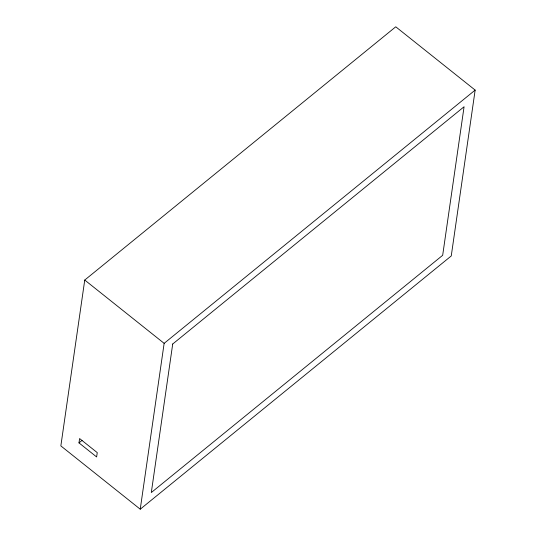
<?xml version="1.0" encoding="UTF-8"?>
<svg xmlns="http://www.w3.org/2000/svg" width="536" height="536" viewBox="0 0 536 536"><rect width="100%" height="100%" fill="white"/><g stroke="black" fill="none" stroke-linecap="round" stroke-linejoin="round"><path stroke-width="0.8" d="M84.748 280.047L60.849 445.905L140.238 509.2L451.252 255.953L475.151 90.095L395.762 26.8L84.748 280.047L164.137 343.348L140.238 509.2M78.98 442.877L79.603 438.555L97.251 452.618L96.621 456.947L78.98 442.877L82.048 440.378M164.137 343.348L475.151 90.095M172.713 344.005L151.306 492.55L442.676 255.297L464.082 106.744L172.713 344.005"/></g></svg>
